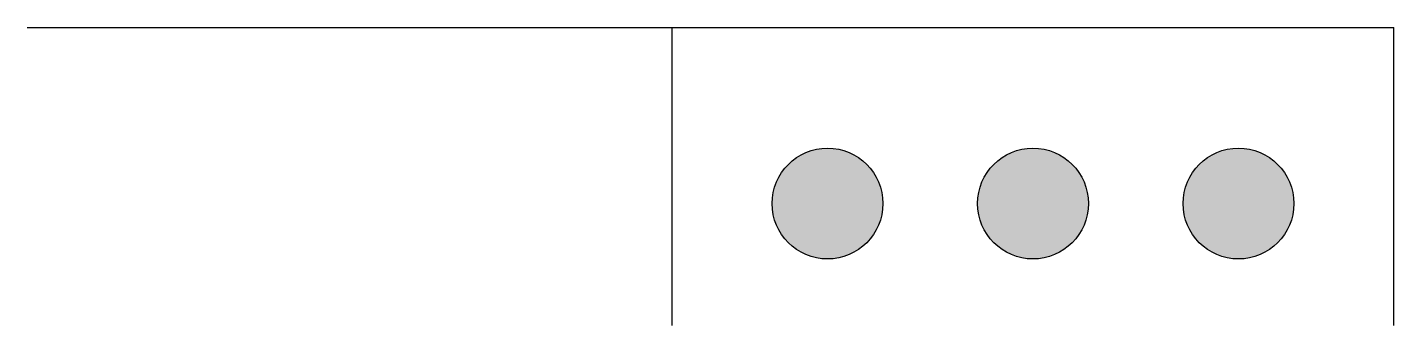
# Model space of a CAD drawing. Header units: metres. Extents: x 0 to 8.02, y -1.75 to 0.
import ezdxf

# ---------------------------------------------------------------- set-up
doc = ezdxf.new("R2010")
doc.units = ezdxf.units.M

msp = doc.modelspace()

# ---------------------------------------------------------------- hatches: boundary and pattern name
h = msp.add_hatch(color=256)
h.dxf.hatch_style = 1
edge = h.paths.add_edge_path()
edge.add_arc((7.1067, -1.0337), 0.325, 0, 360)
edge = h.paths.add_edge_path()
edge.add_arc((4.6954, -1.0337), 0.325, 0, 360)
edge = h.paths.add_edge_path()
edge.add_arc((5.901, -1.0337), 0.325, 0, 360)

# ---------------------------------------------------------------- linework, layer by layer
for p, q in [((0, 0), (8.0175, 0)), ((3.7846, -1.75), (3.7846, 0)), ((8.0175, -1.75), (8.0175, 0))]:
    msp.add_line(p, q)
for centre in [(4.6954, -1.0337), (5.901, -1.0337), (7.1067, -1.0337)]:
    msp.add_circle(centre, 0.325)

doc.saveas('drawing.dxf')
